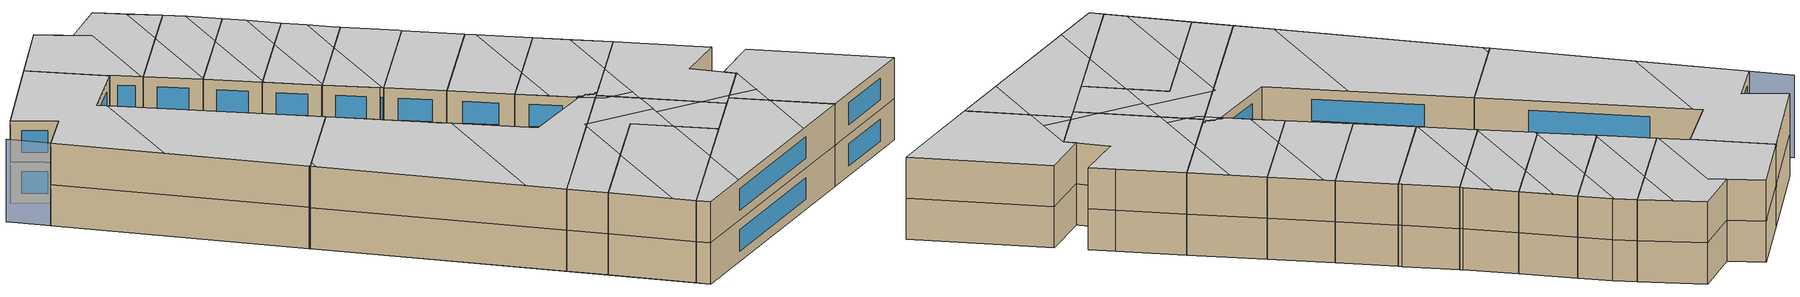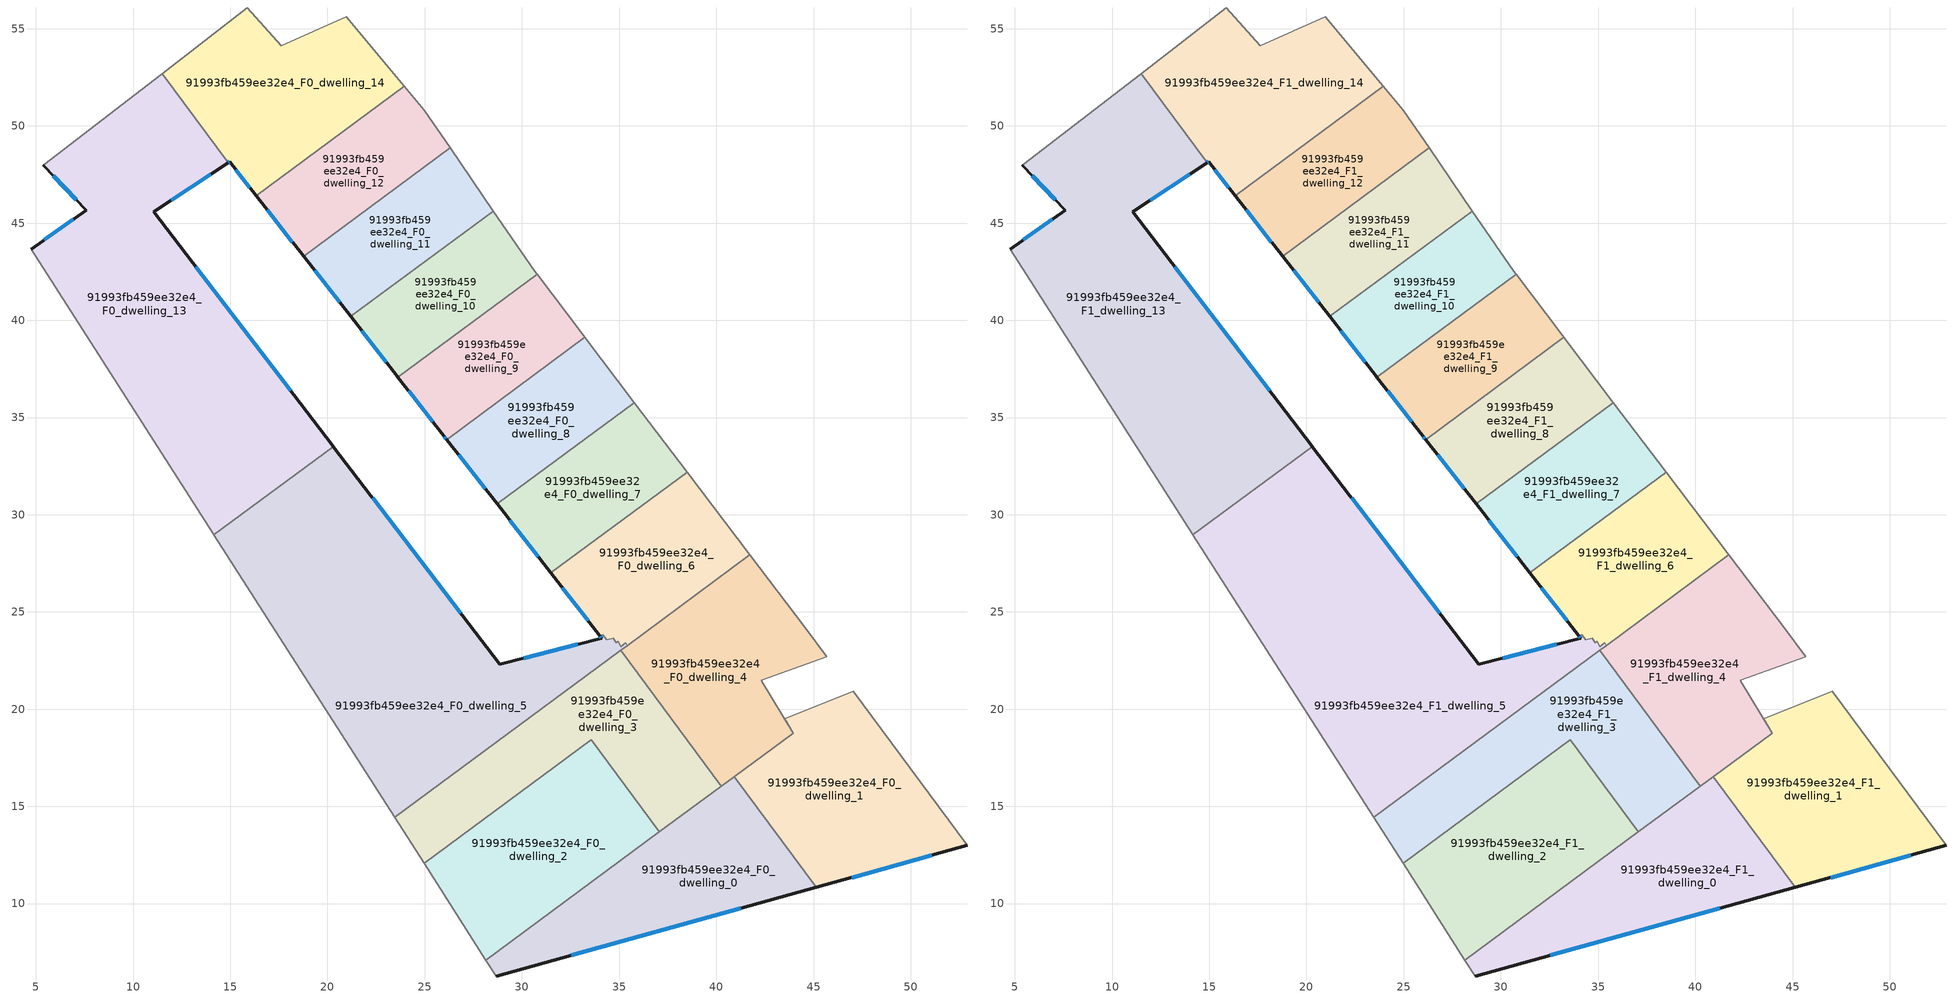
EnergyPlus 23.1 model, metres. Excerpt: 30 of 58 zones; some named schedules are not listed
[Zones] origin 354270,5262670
91993fb459ee32e4_F0_dwelling_0
 floor ground (EU_floor_Construction): 40.93,16.53 45.13,10.83 28.68,6.28 28.15,7.1 z0
 wall outside (EU_wall_Construction): 28.68,6.28 45.13,10.83 z0:3
 wall to 91993fb459ee32e4_F0_dwelling_1 (EU_wall_Construction): 45.13,10.83 40.93,16.53 z0:3
 wall adiabatic (EU_wall_Construction): 28.15,7.1 28.68,6.28 z0:3
 wall to 91993fb459ee32e4_F0_dwelling_2 (EU_wall_Construction): 37.07,13.68 28.15,7.1 z0:3
 wall to 91993fb459ee32e4_F0_dwelling_3 (EU_wall_Construction): 40.25,16.03 37.07,13.68 z0:3
 wall to 91993fb459ee32e4_F0_dwelling_4 (EU_wall_Construction): 40.93,16.53 40.25,16.03 z0:3
 window (EU_Window_Construction): 32.54,7.35 41.27,9.76 z0.7:2.3
91993fb459ee32e4_F0_dwelling_1
 floor ground (EU_floor_Construction): 47.04,20.92 52.91,12.99 45.13,10.83 40.93,16.53 43.97,18.77 43.52,19.5 z0
 wall outside (EU_wall_Construction): 45.13,10.83 52.91,12.99 z0:3
 wall adiabatic (EU_wall_Construction): 52.91,12.99 47.04,20.92 43.52,19.5 43.97,18.77 z0:3
 wall to 91993fb459ee32e4_F0_dwelling_4 (EU_wall_Construction): 43.96,18.77 40.93,16.53 z0:3
 window (EU_Window_Construction): 46.96,11.34 51.08,12.48 z0.7:2.3
91993fb459ee32e4_F0_dwelling_10
 floor ground (EU_floor_Construction): 28.54,45.62 30.67,42.52 30.76,42.4 30.79,42.36 23.63,37.08 23.6,37.12 21.19,40.2 z0
 wall outside (EU_wall_Construction): 21.19,40.2 23.6,37.12 23.63,37.08 z0:3
 wall to 91993fb459ee32e4_F0_dwelling_11 (EU_wall_Construction): 28.54,45.62 21.19,40.2 z0:3
 wall adiabatic (EU_wall_Construction): 30.79,42.36 30.76,42.4 30.67,42.52 28.54,45.62 z0:3
 wall to 91993fb459ee32e4_F0_dwelling_9 (EU_wall_Construction): 23.63,37.08 30.79,42.36 z0:3
 window (EU_Window_Construction): 21.75,39.47 23.03,37.84 z0.7:2.3
91993fb459ee32e4_F0_dwelling_11
 floor ground (EU_floor_Construction): 26.31,48.87 28.54,45.62 21.19,40.2 18.77,43.3 z0
 wall outside (EU_wall_Construction): 18.77,43.3 21.19,40.2 z0:3
 wall to 91993fb459ee32e4_F0_dwelling_12 (EU_wall_Construction): 26.31,48.87 18.77,43.3 z0:3
 wall adiabatic (EU_wall_Construction): 28.54,45.62 26.31,48.87 z0:3
 window (EU_Window_Construction): 19.34,42.57 20.62,40.93 z0.7:2.3
91993fb459ee32e4_F0_dwelling_12
 floor ground (EU_floor_Construction): 24.99,50.8 26.31,48.87 18.77,43.3 16.33,46.42 23.95,52.04 z0
 wall outside (EU_wall_Construction): 16.33,46.42 18.77,43.3 z0:3
 wall to 91993fb459ee32e4_F0_dwelling_14 (EU_wall_Construction): 23.95,52.04 16.33,46.42 z0:3
 wall adiabatic (EU_wall_Construction): 26.31,48.87 24.99,50.8 23.95,52.04 z0:3
 window (EU_Window_Construction): 16.9,45.68 18.2,44.03 z0.7:2.3
91993fb459ee32e4_F0_dwelling_13
 floor ground (EU_floor_Construction): 14.89,48.11 11.06,45.59 20.28,33.54 20.3,33.5 14.16,28.97 14.14,29.01 4.77,43.67 7.6,45.67 5.37,47.98 11.5,52.7 z0
 wall outside (EU_wall_Construction): 5.37,47.98 7.6,45.67 4.77,43.67 / 20.3,33.5 20.28,33.54 11.06,45.59 14.89,48.11 z0:3
 wall adiabatic (EU_wall_Construction): 11.5,52.7 5.37,47.98 / 4.77,43.67 14.14,29.01 14.16,28.97 z0:3
 wall to 91993fb459ee32e4_F0_dwelling_14 (EU_wall_Construction): 14.89,48.11 11.5,52.7 z0:3
 wall to 91993fb459ee32e4_F0_dwelling_5 (EU_wall_Construction): 14.16,28.97 20.3,33.5 z0:3
 window (EU_Window_Construction): 6.93,45.2 5.43,44.14 / 5.89,47.44 7.07,46.22 / 11.96,46.18 13.99,47.52 / 18.11,36.37 13.22,42.76 z0.7:2.3
91993fb459ee32e4_F0_dwelling_14
 floor ground (EU_floor_Construction): 20.96,55.63 23.95,52.04 16.33,46.42 14.97,48.16 14.89,48.11 11.5,52.7 15.88,56.07 17.62,54.12 z0
 wall outside (EU_wall_Construction): 14.89,48.11 14.97,48.16 16.33,46.42 z0:3
 wall adiabatic (EU_wall_Construction): 23.95,52.04 20.96,55.63 17.62,54.12 15.88,56.07 11.5,52.7 z0:3
 window (EU_Window_Construction): 15.29,47.75 16.01,46.83 / 14.91,48.12 14.95,48.15 z0.7:2.3
91993fb459ee32e4_F0_dwelling_2
 floor ground (EU_floor_Construction): 33.58,18.42 37.07,13.68 28.15,7.1 24.97,12.07 z0
 wall to 91993fb459ee32e4_F0_dwelling_3 (EU_wall_Construction): 37.07,13.68 33.58,18.42 24.97,12.07 z0:3
 wall adiabatic (EU_wall_Construction): 24.97,12.07 28.15,7.1 z0:3
91993fb459ee32e4_F0_dwelling_3
 floor ground (EU_floor_Construction): 35.09,23.03 40.25,16.03 37.07,13.68 33.58,18.42 24.97,12.07 23.46,14.44 z0
 wall adiabatic (EU_wall_Construction): 23.46,14.44 24.97,12.07 z0:3
 wall to 91993fb459ee32e4_F0_dwelling_4 (EU_wall_Construction): 40.25,16.03 35.09,23.03 z0:3
 wall to 91993fb459ee32e4_F0_dwelling_5 (EU_wall_Construction): 35.09,23.03 23.46,14.44 z0:3
91993fb459ee32e4_F0_dwelling_4
 floor ground (EU_floor_Construction): 44.58,24.18 45.68,22.71 42.31,21.49 42.34,21.44 43.97,18.77 40.25,16.03 35.09,23.03 41.73,27.93 z0
 wall adiabatic (EU_wall_Construction): 43.97,18.77 42.34,21.44 42.31,21.49 45.68,22.71 44.58,24.18 41.73,27.93 z0:3
 wall to 91993fb459ee32e4_F0_dwelling_6 (EU_wall_Construction): 41.73,27.93 35.41,23.27 z0:3
 wall to 91993fb459ee32e4_F0_dwelling_5 (EU_wall_Construction): 35.41,23.27 35.08,23.03 z0:3
91993fb459ee32e4_F0_dwelling_5
 floor ground (EU_floor_Construction): 34.17,23.82 34.37,23.56 34.69,23.65 34.86,23.42 34.96,23.5 35.1,23.22 35.34,23.4 35.41,23.27 23.46,14.44 14.16,28.97 20.3,33.5 28.87,22.3 34.11,23.65 34.01,23.78 z0
 wall outside (EU_wall_Construction): 34.01,23.78 34.11,23.65 28.87,22.3 20.3,33.5 z0:3
 wall to 91993fb459ee32e4_F0_dwelling_6 (EU_wall_Construction): 35.41,23.27 35.34,23.4 35.1,23.22 34.96,23.5 34.86,23.42 34.69,23.65 34.37,23.56 34.17,23.82 34.01,23.78 z0:3
 wall adiabatic (EU_wall_Construction): 14.16,28.97 23.46,14.44 z0:3
 window (EU_Window_Construction): 32.88,23.34 30.1,22.62 / 34.04,23.75 34.09,23.68 / 26.86,24.93 22.32,30.87 z0.7:2.3
91993fb459ee32e4_F0_dwelling_6
 floor ground (EU_floor_Construction): 38.5,32.19 41.73,27.93 35.41,23.27 35.34,23.4 35.1,23.22 34.96,23.5 34.86,23.42 34.69,23.65 34.37,23.56 34.17,23.82 34.01,23.78 31.49,27.01 z0
 wall outside (EU_wall_Construction): 31.49,27.01 34.01,23.78 z0:3
 wall to 91993fb459ee32e4_F0_dwelling_7 (EU_wall_Construction): 38.5,32.19 31.49,27.01 z0:3
 wall adiabatic (EU_wall_Construction): 41.73,27.93 38.5,32.19 z0:3
 window (EU_Window_Construction): 32.08,26.25 33.42,24.54 z0.7:2.3
91993fb459ee32e4_F0_dwelling_7
 floor ground (EU_floor_Construction): 35.79,35.77 38.5,32.19 31.49,27.01 28.72,30.55 z0
 wall outside (EU_wall_Construction): 28.72,30.55 31.49,27.01 z0:3
 wall to 91993fb459ee32e4_F0_dwelling_8 (EU_wall_Construction): 35.79,35.77 28.72,30.55 z0:3
 wall adiabatic (EU_wall_Construction): 38.5,32.19 35.79,35.77 z0:3
 window (EU_Window_Construction): 29.37,29.72 30.84,27.84 z0.7:2.3
91993fb459ee32e4_F0_dwelling_8
 floor ground (EU_floor_Construction): 33.24,39.12 35.79,35.77 28.72,30.55 26.13,33.87 z0
 wall outside (EU_wall_Construction): 26.13,33.87 28.72,30.55 z0:3
 wall to 91993fb459ee32e4_F0_dwelling_9 (EU_wall_Construction): 33.24,39.12 26.13,33.87 z0:3
 wall adiabatic (EU_wall_Construction): 35.79,35.77 33.24,39.12 z0:3
 window (EU_Window_Construction): 26.74,33.09 28.11,31.33 z0.7:2.3
91993fb459ee32e4_F0_dwelling_9
 floor ground (EU_floor_Construction): 30.79,42.36 33.09,39.32 33.24,39.12 26.13,33.87 25.98,34.07 23.63,37.08 z0
 wall outside (EU_wall_Construction): 23.63,37.08 25.98,34.07 26.13,33.87 z0:3
 wall adiabatic (EU_wall_Construction): 33.24,39.12 33.09,39.32 30.79,42.36 z0:3
 window (EU_Window_Construction): 26.01,34.02 26.1,33.92 / 24.18,36.37 25.43,34.77 z0.7:2.3
91993fb459ee32e4_F1_dwelling_0
 floor to 91993fb459ee32e4_F0_dwelling_0 (EU_floor_Construction): 40.93,16.53 45.13,10.83 28.68,6.28 28.15,7.1 z3
 wall outside (EU_wall_Construction): 28.68,6.28 45.13,10.83 z3:6
 wall to 91993fb459ee32e4_F1_dwelling_1 (EU_wall_Construction): 45.13,10.83 40.93,16.53 z3:6
 wall adiabatic (EU_wall_Construction): 28.15,7.1 28.68,6.28 z3:6
 wall to 91993fb459ee32e4_F1_dwelling_2 (EU_wall_Construction): 37.07,13.68 28.15,7.1 z3:6
 wall to 91993fb459ee32e4_F1_dwelling_3 (EU_wall_Construction): 40.25,16.03 37.07,13.68 z3:6
 wall to 91993fb459ee32e4_F1_dwelling_4 (EU_wall_Construction): 40.93,16.53 40.25,16.03 z3:6
 window (EU_Window_Construction): 32.54,7.35 41.27,9.76 z3.7:5.3
 ceiling to 91993fb459ee32e4_F2_dwelling_1 (EU_floor_Construction): 41,9.69 42.54,14.34 40.93,16.53 33.66,11.16 32.38,7.3 z6
 ceiling to 91993fb459ee32e4_F2_dwelling_3 (EU_floor_Construction): 32.38,7.3 33.66,11.16 28.15,7.1 28.68,6.28 z6
 ceiling to 91993fb459ee32e4_F2_dwelling_0 (EU_floor_Construction): 45.13,10.83 42.54,14.34 41,9.69 z6
91993fb459ee32e4_F1_dwelling_1
 floor to 91993fb459ee32e4_F0_dwelling_1 (EU_floor_Construction): 47.04,20.92 52.91,12.99 45.13,10.83 40.93,16.53 43.97,18.77 43.52,19.5 z3
 wall outside (EU_wall_Construction): 45.13,10.83 52.91,12.99 z3:6
 wall adiabatic (EU_wall_Construction): 52.91,12.99 47.04,20.92 43.52,19.5 43.97,18.77 z3:6
 wall to 91993fb459ee32e4_F1_dwelling_4 (EU_wall_Construction): 43.96,18.77 40.93,16.53 z3:6
 window (EU_Window_Construction): 46.96,11.34 51.08,12.48 z3.7:5.3
 ceiling to 91993fb459ee32e4_F2_dwelling_0 (EU_floor_Construction): 52.91,12.99 47.04,20.92 43.52,19.5 44,18.72 42.54,14.34 45.13,10.83 z6
 ceiling to 91993fb459ee32e4_F2_dwelling_2 (EU_floor_Construction): 43.13,16.11 44,18.72 43.96,18.77 41.22,16.74 z6
 ceiling to 91993fb459ee32e4_F2_dwelling_1 (EU_floor_Construction): 42.54,14.34 43.13,16.11 41.22,16.74 40.93,16.53 z6
91993fb459ee32e4_F1_dwelling_10
 floor to 91993fb459ee32e4_F0_dwelling_10 (EU_floor_Construction): 28.54,45.62 30.67,42.52 30.76,42.4 30.79,42.36 23.63,37.08 23.6,37.12 21.19,40.2 z3
 wall outside (EU_wall_Construction): 21.19,40.2 23.6,37.12 23.63,37.08 z3:6
 wall to 91993fb459ee32e4_F1_dwelling_11 (EU_wall_Construction): 28.54,45.62 21.19,40.2 z3:6
 wall adiabatic (EU_wall_Construction): 30.79,42.36 30.76,42.4 30.67,42.52 28.54,45.62 z3:6
 wall to 91993fb459ee32e4_F1_dwelling_9 (EU_wall_Construction): 23.63,37.08 30.79,42.36 z3:6
 window (EU_Window_Construction): 21.75,39.47 23.03,37.84 z3.7:5.3
 ceiling to 91993fb459ee32e4_F2_dwelling_8 (EU_floor_Construction): 28.27,40.5 29.5,44.22 28.54,45.62 25.93,43.7 23.77,37.18 z6
 ceiling to 91993fb459ee32e4_F2_dwelling_9 (EU_floor_Construction): 23.77,37.18 25.93,43.7 21.4,40.35 21.3,40.06 23.63,37.08 z6
 ceiling to 91993fb459ee32e4_F2_dwelling_7 (EU_floor_Construction): 30.79,42.36 30.76,42.4 30.67,42.52 29.5,44.22 28.27,40.5 z6
 ceiling to 91993fb459ee32e4_F2_dwelling_10 (EU_floor_Construction): 21.3,40.06 21.4,40.35 21.19,40.2 z6
91993fb459ee32e4_F1_dwelling_11
 floor to 91993fb459ee32e4_F0_dwelling_11 (EU_floor_Construction): 26.31,48.87 28.54,45.62 21.19,40.2 18.77,43.3 z3
 wall outside (EU_wall_Construction): 18.77,43.3 21.19,40.2 z3:6
 wall to 91993fb459ee32e4_F1_dwelling_12 (EU_wall_Construction): 26.31,48.87 18.77,43.3 z3:6
 wall adiabatic (EU_wall_Construction): 28.54,45.62 26.31,48.87 z3:6
 window (EU_Window_Construction): 19.34,42.57 20.62,40.93 z3.7:5.3
 ceiling to 91993fb459ee32e4_F2_dwelling_9 (EU_floor_Construction): 25.93,43.7 27.21,47.56 26.31,48.87 23.54,46.82 21.4,40.35 z6
 ceiling to 91993fb459ee32e4_F2_dwelling_10 (EU_floor_Construction): 21.4,40.35 23.54,46.82 18.94,43.42 18.86,43.18 21.19,40.2 z6
 ceiling to 91993fb459ee32e4_F2_dwelling_8 (EU_floor_Construction): 28.54,45.62 27.21,47.56 25.93,43.7 z6
 ceiling to 91993fb459ee32e4_F2_dwelling_11 (EU_floor_Construction): 18.86,43.18 18.94,43.42 18.77,43.3 z6
91993fb459ee32e4_F1_dwelling_12
 floor to 91993fb459ee32e4_F0_dwelling_12 (EU_floor_Construction): 24.99,50.8 26.31,48.87 18.77,43.3 16.33,46.42 23.95,52.04 z3
 wall outside (EU_wall_Construction): 16.33,46.42 18.77,43.3 z3:6
 wall to 91993fb459ee32e4_F1_dwelling_14 (EU_wall_Construction): 23.95,52.04 16.33,46.42 z3:6
 wall adiabatic (EU_wall_Construction): 26.31,48.87 24.99,50.8 23.95,52.04 z3:6
 window (EU_Window_Construction): 16.9,45.68 18.2,44.03 z3.7:5.3
 ceiling to 91993fb459ee32e4_F2_dwelling_10 (EU_floor_Construction): 23.54,46.82 24.9,50.91 23.95,52.04 21.1,49.94 18.94,43.42 z6
 ceiling to 91993fb459ee32e4_F2_dwelling_9 (EU_floor_Construction): 26.31,48.87 24.99,50.8 24.9,50.91 23.54,46.82 z6
 ceiling to 91993fb459ee32e4_F2_dwelling_11 (EU_floor_Construction): 18.94,43.42 21.1,49.94 16.33,46.42 18.77,43.3 z6
91993fb459ee32e4_F1_dwelling_13
 floor to 91993fb459ee32e4_F0_dwelling_13 (EU_floor_Construction): 14.89,48.11 11.06,45.59 20.28,33.54 20.3,33.5 14.16,28.97 14.14,29.01 4.77,43.67 7.6,45.67 5.37,47.98 11.5,52.7 z3
 wall outside (EU_wall_Construction): 5.37,47.98 7.6,45.67 4.77,43.67 / 20.3,33.5 20.28,33.54 11.06,45.59 14.89,48.11 z3:6
 wall adiabatic (EU_wall_Construction): 11.5,52.7 5.37,47.98 / 4.77,43.67 14.14,29.01 14.16,28.97 z3:6
 wall to 91993fb459ee32e4_F1_dwelling_14 (EU_wall_Construction): 14.89,48.11 11.5,52.7 z3:6
 wall to 91993fb459ee32e4_F1_dwelling_5 (EU_wall_Construction): 14.16,28.97 20.3,33.5 z3:6
 window (EU_Window_Construction): 6.93,45.2 5.43,44.14 / 5.89,47.44 7.07,46.22 / 11.96,46.18 13.99,47.52 / 18.11,36.37 13.22,42.76 z3.7:5.3
 ceiling to 91993fb459ee32e4_F2_dwelling_13 (EU_floor_Construction): 8.87,37.24 11.47,45.06 11.06,45.59 14.89,48.11 11.5,52.69 5.37,47.98 7.6,45.67 4.77,43.67 z6
 ceiling adiabatic (EU_roof_Construction): 20.3,33.5 20.28,33.54 11.47,45.06 8.87,37.24 14.14,29.01 14.16,28.97 z6
91993fb459ee32e4_F1_dwelling_14
 floor to 91993fb459ee32e4_F0_dwelling_14 (EU_floor_Construction): 20.96,55.63 23.95,52.04 16.33,46.42 14.97,48.16 14.89,48.11 11.5,52.7 15.88,56.07 17.62,54.12 z3
 wall outside (EU_wall_Construction): 14.89,48.11 14.97,48.16 16.33,46.42 z3:6
 wall adiabatic (EU_wall_Construction): 23.95,52.04 20.96,55.63 17.62,54.12 15.88,56.07 11.5,52.7 z3:6
 window (EU_Window_Construction): 15.29,47.75 16.01,46.83 / 14.91,48.12 14.95,48.15 z3.7:5.3
 ceiling to 91993fb459ee32e4_F2_dwelling_11 (EU_floor_Construction): 21.1,49.94 22.41,53.89 20.96,55.63 17.62,54.12 15.88,56.07 18.48,53.15 16.27,46.49 16.33,46.42 z6
 ceiling to 91993fb459ee32e4_F2_dwelling_13 (EU_floor_Construction): 16.27,46.49 18.48,53.15 15.88,56.06 11.5,52.69 14.89,48.11 14.97,48.16 z6
 ceiling to 91993fb459ee32e4_F2_dwelling_10 (EU_floor_Construction): 23.95,52.04 22.41,53.89 21.1,49.94 z6
91993fb459ee32e4_F1_dwelling_2
 floor to 91993fb459ee32e4_F0_dwelling_2 (EU_floor_Construction): 33.58,18.42 37.07,13.68 28.15,7.1 24.97,12.07 z3
 wall to 91993fb459ee32e4_F1_dwelling_3 (EU_wall_Construction): 37.07,13.68 33.58,18.42 24.97,12.07 z3:6
 wall adiabatic (EU_wall_Construction): 24.97,12.07 28.15,7.1 z3:6
 ceiling to 91993fb459ee32e4_F2_dwelling_3 (EU_floor_Construction): 33.66,11.17 35.3,16.09 33.58,18.42 29.71,15.57 27.33,8.39 28.15,7.1 z6
 ceiling to 91993fb459ee32e4_F2_dwelling_4 (EU_floor_Construction): 27.33,8.39 29.71,15.57 24.97,12.07 z6
 ceiling to 91993fb459ee32e4_F2_dwelling_1 (EU_floor_Construction): 37.07,13.68 35.3,16.09 33.66,11.16 z6
91993fb459ee32e4_F1_dwelling_3
 floor to 91993fb459ee32e4_F0_dwelling_3 (EU_floor_Construction): 35.09,23.03 40.25,16.03 37.07,13.68 33.58,18.42 24.97,12.07 23.46,14.44 z3
 wall adiabatic (EU_wall_Construction): 23.46,14.44 24.97,12.07 z3:6
 wall to 91993fb459ee32e4_F1_dwelling_4 (EU_wall_Construction): 40.25,16.03 35.09,23.03 z3:6
 wall to 91993fb459ee32e4_F1_dwelling_5 (EU_wall_Construction): 35.09,23.03 23.46,14.44 z3:6
 ceiling to 91993fb459ee32e4_F2_dwelling_4 (EU_floor_Construction): 36.22,18.88 36.82,20.68 35.74,22.14 35.14,22.34 34.78,22.8 31.56,20.43 z6; 29.71,15.57 31.25,20.19 23.46,14.44 24.97,12.07 z6
 ceiling to 91993fb459ee32e4_F2_dwelling_1 (EU_floor_Construction): 40.25,16.03 39.24,17.4 36.08,18.45 35.3,16.09 37.07,13.68 z6
 ceiling to 91993fb459ee32e4_F2_dwelling_2 (EU_floor_Construction): 39.24,17.4 36.82,20.68 36.08,18.45 z6
 ceiling to 91993fb459ee32e4_F2_dwelling_5 (EU_floor_Construction): 35.74,22.14 35.09,23.03 34.78,22.8 35.15,22.34 z6
 ceiling to 91993fb459ee32e4_F2_dwelling_3 (EU_floor_Construction): 35.3,16.09 36.22,18.88 31.56,20.43 31.25,20.19 29.71,15.57 33.58,18.42 z6
91993fb459ee32e4_F1_dwelling_4
 floor to 91993fb459ee32e4_F0_dwelling_4 (EU_floor_Construction): 44.58,24.18 45.68,22.71 42.31,21.49 42.34,21.44 43.97,18.77 40.25,16.03 35.09,23.03 41.73,27.93 z3
 wall adiabatic (EU_wall_Construction): 43.97,18.77 42.34,21.44 42.31,21.49 45.68,22.71 44.58,24.18 41.73,27.93 z3:6
 wall to 91993fb459ee32e4_F1_dwelling_6 (EU_wall_Construction): 41.73,27.93 35.41,23.27 z3:6
 wall to 91993fb459ee32e4_F1_dwelling_5 (EU_wall_Construction): 35.41,23.27 35.08,23.03 z3:6
 ceiling to 91993fb459ee32e4_F2_dwelling_2 (EU_floor_Construction): 43.96,18.77 42.34,21.44 42.31,21.49 45.68,22.71 44.58,24.18 41.73,27.93 38.42,25.49 36.82,20.68 39.24,17.4 41.22,16.74 z6
 ceiling to 91993fb459ee32e4_F2_dwelling_5 (EU_floor_Construction): 37.15,21.67 38.42,25.49 35.09,23.03 35.74,22.14 z6
 ceiling to 91993fb459ee32e4_F2_dwelling_4 (EU_floor_Construction): 36.82,20.68 37.15,21.67 35.74,22.14 z6
 ceiling to 91993fb459ee32e4_F2_dwelling_1 (EU_floor_Construction): 41.22,16.74 39.24,17.4 40.25,16.03 z6
91993fb459ee32e4_F1_dwelling_5
 floor to 91993fb459ee32e4_F0_dwelling_5 (EU_floor_Construction): 34.17,23.82 34.37,23.56 34.69,23.65 34.86,23.42 34.96,23.5 35.1,23.22 35.34,23.4 35.41,23.27 23.46,14.44 14.16,28.97 20.3,33.5 28.87,22.3 34.11,23.65 34.01,23.78 z3
 wall outside (EU_wall_Construction): 34.01,23.78 34.11,23.65 28.87,22.3 20.3,33.5 z3:6
 wall to 91993fb459ee32e4_F1_dwelling_6 (EU_wall_Construction): 35.41,23.27 35.34,23.4 35.1,23.22 34.96,23.5 34.86,23.42 34.69,23.65 34.37,23.56 34.17,23.82 34.01,23.78 z3:6
 wall adiabatic (EU_wall_Construction): 14.16,28.97 23.46,14.44 z3:6
 window (EU_Window_Construction): 32.88,23.34 30.1,22.62 / 34.04,23.75 34.09,23.68 / 26.86,24.93 22.32,30.87 z3.7:5.3
 ceiling to 91993fb459ee32e4_F2_dwelling_6 (EU_floor_Construction): 21.98,16.75 25.35,26.91 24.75,27.7 24.73,27.72 24.11,28.54 24.07,28.59 20.3,33.5 14.7,29.36 14.43,28.56 z6
 ceiling to 91993fb459ee32e4_F2_dwelling_12 (EU_floor_Construction): 14.43,28.56 14.7,29.36 14.16,28.97 z6
 ceiling to 91993fb459ee32e4_F2_dwelling_4 (EU_floor_Construction): 31.25,20.19 31.35,20.5 31.56,20.43 34.78,22.8 34.11,23.65 28.87,22.3 25.42,26.82 25.35,26.91 21.98,16.75 23.46,14.44 z6
 ceiling to 91993fb459ee32e4_F2_dwelling_5 (EU_floor_Construction): 35.41,23.27 35.34,23.4 35.1,23.22 34.96,23.5 34.86,23.42 34.69,23.65 34.37,23.56 34.17,23.82 34.02,23.78 34.78,22.8 z6
 ceiling to 91993fb459ee32e4_F2_dwelling_3 (EU_floor_Construction): 31.56,20.43 31.35,20.5 31.25,20.19 z6
91993fb459ee32e4_F1_dwelling_6
 floor to 91993fb459ee32e4_F0_dwelling_6 (EU_floor_Construction): 38.5,32.19 41.73,27.93 35.41,23.27 35.34,23.4 35.1,23.22 34.96,23.5 34.86,23.42 34.69,23.65 34.37,23.56 34.17,23.82 34.01,23.78 31.49,27.01 z3
 wall outside (EU_wall_Construction): 31.49,27.01 34.01,23.78 z3:6
 wall to 91993fb459ee32e4_F1_dwelling_7 (EU_wall_Construction): 38.5,32.19 31.49,27.01 z3:6
 wall adiabatic (EU_wall_Construction): 41.73,27.93 38.5,32.19 z3:6
 window (EU_Window_Construction): 32.08,26.25 33.42,24.54 z3.7:5.3
 ceiling to 91993fb459ee32e4_F2_dwelling_5 (EU_floor_Construction): 38.42,25.49 39.99,30.23 38.5,32.19 34.16,28.98 32.91,25.2 34.02,23.78 34.17,23.82 34.37,23.56 34.69,23.65 34.86,23.42 34.96,23.5 35.1,23.22 35.34,23.4 35.41,23.27 z6
 ceiling to 91993fb459ee32e4_F2_dwelling_2 (EU_floor_Construction): 41.73,27.93 39.99,30.23 38.42,25.49 z6
 ceiling to 91993fb459ee32e4_F2_dwelling_7 (EU_floor_Construction): 32.91,25.2 34.16,28.98 31.49,27.01 z6
91993fb459ee32e4_F1_dwelling_7
 floor to 91993fb459ee32e4_F0_dwelling_7 (EU_floor_Construction): 35.79,35.77 38.5,32.19 31.49,27.01 28.72,30.55 z3
 wall outside (EU_wall_Construction): 28.72,30.55 31.49,27.01 z3:6
 wall to 91993fb459ee32e4_F1_dwelling_8 (EU_wall_Construction): 35.79,35.77 28.72,30.55 z3:6
 wall adiabatic (EU_wall_Construction): 38.5,32.19 35.79,35.77 z3:6
 window (EU_Window_Construction): 29.37,29.72 30.84,27.84 z3.7:5.3
 ceiling to 91993fb459ee32e4_F2_dwelling_7 (EU_floor_Construction): 34.16,28.98 36.22,35.19 35.79,35.77 28.72,30.56 31.49,27.01 z6
 ceiling to 91993fb459ee32e4_F2_dwelling_5 (EU_floor_Construction): 38.5,32.19 36.22,35.19 34.16,28.98 z6
91993fb459ee32e4_F1_dwelling_8
 floor to 91993fb459ee32e4_F0_dwelling_8 (EU_floor_Construction): 33.24,39.12 35.79,35.77 28.72,30.55 26.13,33.87 z3
 wall outside (EU_wall_Construction): 26.13,33.87 28.72,30.55 z3:6
 wall to 91993fb459ee32e4_F1_dwelling_9 (EU_wall_Construction): 33.24,39.12 26.13,33.87 z3:6
 wall adiabatic (EU_wall_Construction): 35.79,35.77 33.24,39.12 z3:6
 window (EU_Window_Construction): 26.74,33.09 28.11,31.33 z3.7:5.3
 ceiling to 91993fb459ee32e4_F2_dwelling_7 (EU_floor_Construction): 35.79,35.77 33.24,39.12 26.13,33.87 28.72,30.56 z6
91993fb459ee32e4_F1_dwelling_9
 floor to 91993fb459ee32e4_F0_dwelling_9 (EU_floor_Construction): 30.79,42.36 33.09,39.32 33.24,39.12 26.13,33.87 25.98,34.07 23.63,37.08 z3
 wall outside (EU_wall_Construction): 23.63,37.08 25.98,34.07 26.13,33.87 z3:6
 wall adiabatic (EU_wall_Construction): 33.24,39.12 33.09,39.32 30.79,42.36 z3:6
 window (EU_Window_Construction): 26.01,34.02 26.1,33.92 / 24.18,36.37 25.43,34.77 z3.7:5.3
 ceiling to 91993fb459ee32e4_F2_dwelling_8 (EU_floor_Construction): 26.09,33.93 28.27,40.5 23.77,37.18 23.7,36.98 z6
 ceiling to 91993fb459ee32e4_F2_dwelling_9 (EU_floor_Construction): 23.7,36.98 23.77,37.18 23.63,37.08 z6
 ceiling to 91993fb459ee32e4_F2_dwelling_7 (EU_floor_Construction): 33.24,39.12 33.13,39.28 30.79,42.36 28.27,40.5 26.09,33.93 26.13,33.87 z6
shading: 3.14,46.21 28.68,6.27 z0:6
[Building]
EU S2 Campaign: North Axis=0; Terrain=City; Solar Distribution=FullExterior
[Site:Location]
Budapest.Ferenc.Liszt.Intl.AP: Latitude=47.437; Longitude=19.256; Time Zone=1; Elevation=185
[SizingPeriod:WeatherFileDays]
AnnualSizingPeriod: Begin Month=1; Begin Day of Month=1; End Month=12; End Day of Month=31; Day of Week for Start Day=Monday; Use Weather File Daylight Saving Period=No; Use Weather File Rain and Snow Indicators=No
[MATERIAL]
EU_InternalMass_Material: Roughness=MediumRough; Thickness=0.1; Conductivity=1; Density=1800; Specific Heat=900; Thermal Absorptance=0.9; Solar Absorptance=0.7; Visible Absorptance=0.7
[MATERIAL:NOMASS] Roughness=MediumRough; Thermal Absorptance=0.9; Solar Absorptance=0.7; Visible Absorptance=0.7
Name | Thermal Resistance
EU_wall_NoMass | 0.832559
EU_roof_NoMass | 1.39638
EU_floor_NoMass | 0.872794
[WINDOWMATERIAL:SIMPLEGLAZINGSYSTEM]
EU_Window_SimpleGlazing: UFactor=2.79869; Solar Heat Gain Coefficient=0.75; Visible Transmittance=0.75
[CONSTRUCTION]
EU_wall_Construction: EU_wall_NoMass
EU_roof_Construction: EU_roof_NoMass
EU_floor_Construction: EU_floor_NoMass
EU_Window_Construction: EU_Window_SimpleGlazing
EU_InternalMass_Construction: EU_InternalMass_Material
[ZONE] Type=1; Multiplier=1; Ceiling Height=autocalculate; Floor Area=autocalculate; Part of Total Floor Area=Yes
Name | Volume
91993fb459ee32e4_F0_dwelling_0; 91993fb459ee32e4_F1_dwelling_0 | 192.434
91993fb459ee32e4_F0_dwelling_1; 91993fb459ee32e4_F1_dwelling_1 | 196.74
91993fb459ee32e4_F0_dwelling_10; 91993fb459ee32e4_F1_dwelling_10 | 107.088
91993fb459ee32e4_F0_dwelling_11; 91993fb459ee32e4_F1_dwelling_11 | 109.147
91993fb459ee32e4_F0_dwelling_12; 91993fb459ee32e4_F1_dwelling_12 | 112.531
91993fb459ee32e4_F0_dwelling_13; 91993fb459ee32e4_F1_dwelling_13 | 463.96
91993fb459ee32e4_F0_dwelling_14; 91993fb459ee32e4_F1_dwelling_14 | 192.446
91993fb459ee32e4_F0_dwelling_2; 91993fb459ee32e4_F1_dwelling_2 | 192.411
91993fb459ee32e4_F0_dwelling_3; 91993fb459ee32e4_F1_dwelling_3 | 192.458
91993fb459ee32e4_F0_dwelling_4; 91993fb459ee32e4_F1_dwelling_4 | 188.132
91993fb459ee32e4_F0_dwelling_5; 91993fb459ee32e4_F1_dwelling_5 | 464.277
91993fb459ee32e4_F0_dwelling_6; 91993fb459ee32e4_F1_dwelling_6 | 137.505
91993fb459ee32e4_F0_dwelling_7; 91993fb459ee32e4_F1_dwelling_7 | 118.014
91993fb459ee32e4_F0_dwelling_8; 91993fb459ee32e4_F1_dwelling_8 | 111.141
91993fb459ee32e4_F0_dwelling_9; 91993fb459ee32e4_F1_dwelling_9 | 108.228
[INTERNALMASS] Construction=EU_InternalMass_Construction
Name | Zone or ZoneList | Surface Area
91993fb459ee32e4_F0_dwelling_0_EU_InternalMass | 91993fb459ee32e4_F0_dwelling_0 | 64.1453
91993fb459ee32e4_F0_dwelling_1_EU_InternalMass | 91993fb459ee32e4_F0_dwelling_1 | 65.5791
91993fb459ee32e4_F0_dwelling_2_EU_InternalMass | 91993fb459ee32e4_F0_dwelling_2 | 64.1377
91993fb459ee32e4_F0_dwelling_3_EU_InternalMass | 91993fb459ee32e4_F0_dwelling_3 | 64.1526
91993fb459ee32e4_F0_dwelling_4_EU_InternalMass | 91993fb459ee32e4_F0_dwelling_4 | 62.7114
91993fb459ee32e4_F0_dwelling_5_EU_InternalMass | 91993fb459ee32e4_F0_dwelling_5 | 154.751
91993fb459ee32e4_F0_dwelling_6_EU_InternalMass | 91993fb459ee32e4_F0_dwelling_6 | 45.8386
91993fb459ee32e4_F0_dwelling_7_EU_InternalMass | 91993fb459ee32e4_F0_dwelling_7 | 39.3359
91993fb459ee32e4_F0_dwelling_8_EU_InternalMass | 91993fb459ee32e4_F0_dwelling_8 | 37.0533
91993fb459ee32e4_F0_dwelling_9_EU_InternalMass | 91993fb459ee32e4_F0_dwelling_9 | 36.0687
91993fb459ee32e4_F0_dwelling_10_EU_InternalMass | 91993fb459ee32e4_F0_dwelling_10 | 35.696
91993fb459ee32e4_F0_dwelling_11_EU_InternalMass | 91993fb459ee32e4_F0_dwelling_11 | 36.3826
91993fb459ee32e4_F0_dwelling_12_EU_InternalMass | 91993fb459ee32e4_F0_dwelling_12 | 37.5104
91993fb459ee32e4_F0_dwelling_13_EU_InternalMass | 91993fb459ee32e4_F0_dwelling_13 | 154.643
91993fb459ee32e4_F0_dwelling_14_EU_InternalMass | 91993fb459ee32e4_F0_dwelling_14 | 64.1484
91993fb459ee32e4_F1_dwelling_0_EU_InternalMass | 91993fb459ee32e4_F1_dwelling_0 | 64.1453
91993fb459ee32e4_F1_dwelling_1_EU_InternalMass | 91993fb459ee32e4_F1_dwelling_1 | 65.5791
91993fb459ee32e4_F1_dwelling_2_EU_InternalMass | 91993fb459ee32e4_F1_dwelling_2 | 64.1377
91993fb459ee32e4_F1_dwelling_3_EU_InternalMass | 91993fb459ee32e4_F1_dwelling_3 | 64.1526
91993fb459ee32e4_F1_dwelling_4_EU_InternalMass | 91993fb459ee32e4_F1_dwelling_4 | 62.7114
91993fb459ee32e4_F1_dwelling_5_EU_InternalMass | 91993fb459ee32e4_F1_dwelling_5 | 154.751
91993fb459ee32e4_F1_dwelling_6_EU_InternalMass | 91993fb459ee32e4_F1_dwelling_6 | 45.8386
91993fb459ee32e4_F1_dwelling_7_EU_InternalMass | 91993fb459ee32e4_F1_dwelling_7 | 39.3359
91993fb459ee32e4_F1_dwelling_8_EU_InternalMass | 91993fb459ee32e4_F1_dwelling_8 | 37.0533
91993fb459ee32e4_F1_dwelling_9_EU_InternalMass | 91993fb459ee32e4_F1_dwelling_9 | 36.0687
91993fb459ee32e4_F1_dwelling_10_EU_InternalMass | 91993fb459ee32e4_F1_dwelling_10 | 35.696
91993fb459ee32e4_F1_dwelling_11_EU_InternalMass | 91993fb459ee32e4_F1_dwelling_11 | 36.3826
91993fb459ee32e4_F1_dwelling_12_EU_InternalMass | 91993fb459ee32e4_F1_dwelling_12 | 37.5104
91993fb459ee32e4_F1_dwelling_13_EU_InternalMass | 91993fb459ee32e4_F1_dwelling_13 | 154.643
91993fb459ee32e4_F1_dwelling_14_EU_InternalMass | 91993fb459ee32e4_F1_dwelling_14 | 64.1484
[OTHEREQUIPMENT] Fuel Type=Electricity; Design Level Calculation Method=Watts/Area; Power per Zone Floor Area=1; Fraction Latent=0; Fraction Radiant=0; Fraction Lost=0; Carbon Dioxide Generation Rate=0; EndUse Subcategory=EU_Step8_InternalGains
Name | Zone or ZoneList or Space or SpaceList | Schedule
EU_Step8_InternalGain_91993fb459ee32e4_F0_dwelling_0_f000 | 91993fb459ee32e4_F0_dwelling_0 | EU_Step8_GainSchedule_91993fb459ee32e4_F0_dwelling_0_f000
EU_Step8_InternalGain_91993fb459ee32e4_F0_dwelling_1_f000 | 91993fb459ee32e4_F0_dwelling_1 | EU_Step8_GainSchedule_91993fb459ee32e4_F0_dwelling_1_f000
EU_Step8_InternalGain_91993fb459ee32e4_F0_dwelling_2_f000 | 91993fb459ee32e4_F0_dwelling_2 | EU_Step8_GainSchedule_91993fb459ee32e4_F0_dwelling_2_f000
EU_Step8_InternalGain_91993fb459ee32e4_F0_dwelling_3_f000 | 91993fb459ee32e4_F0_dwelling_3 | EU_Step8_GainSchedule_91993fb459ee32e4_F0_dwelling_3_f000
EU_Step8_InternalGain_91993fb459ee32e4_F0_dwelling_4_f000 | 91993fb459ee32e4_F0_dwelling_4 | EU_Step8_GainSchedule_91993fb459ee32e4_F0_dwelling_4_f000
EU_Step8_InternalGain_91993fb459ee32e4_F0_dwelling_5_f000 | 91993fb459ee32e4_F0_dwelling_5 | EU_Step8_GainSchedule_91993fb459ee32e4_F0_dwelling_5_f000
EU_Step8_InternalGain_91993fb459ee32e4_F0_dwelling_6_f000 | 91993fb459ee32e4_F0_dwelling_6 | EU_Step8_GainSchedule_91993fb459ee32e4_F0_dwelling_6_f000
EU_Step8_InternalGain_91993fb459ee32e4_F0_dwelling_7_f000 | 91993fb459ee32e4_F0_dwelling_7 | EU_Step8_GainSchedule_91993fb459ee32e4_F0_dwelling_7_f000
EU_Step8_InternalGain_91993fb459ee32e4_F0_dwelling_8_f000 | 91993fb459ee32e4_F0_dwelling_8 | EU_Step8_GainSchedule_91993fb459ee32e4_F0_dwelling_8_f000
EU_Step8_InternalGain_91993fb459ee32e4_F0_dwelling_9_f000 | 91993fb459ee32e4_F0_dwelling_9 | EU_Step8_GainSchedule_91993fb459ee32e4_F0_dwelling_9_f000
EU_Step8_InternalGain_91993fb459ee32e4_F0_dwelling_10_f000 | 91993fb459ee32e4_F0_dwelling_10 | EU_Step8_GainSchedule_91993fb459ee32e4_F0_dwelling_10_f000
EU_Step8_InternalGain_91993fb459ee32e4_F0_dwelling_11_f000 | 91993fb459ee32e4_F0_dwelling_11 | EU_Step8_GainSchedule_91993fb459ee32e4_F0_dwelling_11_f000
EU_Step8_InternalGain_91993fb459ee32e4_F0_dwelling_12_f000 | 91993fb459ee32e4_F0_dwelling_12 | EU_Step8_GainSchedule_91993fb459ee32e4_F0_dwelling_12_f000
EU_Step8_InternalGain_91993fb459ee32e4_F0_dwelling_13_f000 | 91993fb459ee32e4_F0_dwelling_13 | EU_Step8_GainSchedule_91993fb459ee32e4_F0_dwelling_13_f000
EU_Step8_InternalGain_91993fb459ee32e4_F0_dwelling_14_f000 | 91993fb459ee32e4_F0_dwelling_14 | EU_Step8_GainSchedule_91993fb459ee32e4_F0_dwelling_14_f000
EU_Step8_InternalGain_91993fb459ee32e4_F1_dwelling_0_f000 | 91993fb459ee32e4_F1_dwelling_0 | EU_Step8_GainSchedule_91993fb459ee32e4_F1_dwelling_0_f000
EU_Step8_InternalGain_91993fb459ee32e4_F1_dwelling_1_f000 | 91993fb459ee32e4_F1_dwelling_1 | EU_Step8_GainSchedule_91993fb459ee32e4_F1_dwelling_1_f000
EU_Step8_InternalGain_91993fb459ee32e4_F1_dwelling_2_f000 | 91993fb459ee32e4_F1_dwelling_2 | EU_Step8_GainSchedule_91993fb459ee32e4_F1_dwelling_2_f000
EU_Step8_InternalGain_91993fb459ee32e4_F1_dwelling_3_f000 | 91993fb459ee32e4_F1_dwelling_3 | EU_Step8_GainSchedule_91993fb459ee32e4_F1_dwelling_3_f000
EU_Step8_InternalGain_91993fb459ee32e4_F1_dwelling_4_f000 | 91993fb459ee32e4_F1_dwelling_4 | EU_Step8_GainSchedule_91993fb459ee32e4_F1_dwelling_4_f000
EU_Step8_InternalGain_91993fb459ee32e4_F1_dwelling_5_f000 | 91993fb459ee32e4_F1_dwelling_5 | EU_Step8_GainSchedule_91993fb459ee32e4_F1_dwelling_5_f000
EU_Step8_InternalGain_91993fb459ee32e4_F1_dwelling_6_f000 | 91993fb459ee32e4_F1_dwelling_6 | EU_Step8_GainSchedule_91993fb459ee32e4_F1_dwelling_6_f000
EU_Step8_InternalGain_91993fb459ee32e4_F1_dwelling_7_f000 | 91993fb459ee32e4_F1_dwelling_7 | EU_Step8_GainSchedule_91993fb459ee32e4_F1_dwelling_7_f000
EU_Step8_InternalGain_91993fb459ee32e4_F1_dwelling_8_f000 | 91993fb459ee32e4_F1_dwelling_8 | EU_Step8_GainSchedule_91993fb459ee32e4_F1_dwelling_8_f000
EU_Step8_InternalGain_91993fb459ee32e4_F1_dwelling_9_f000 | 91993fb459ee32e4_F1_dwelling_9 | EU_Step8_GainSchedule_91993fb459ee32e4_F1_dwelling_9_f000
EU_Step8_InternalGain_91993fb459ee32e4_F1_dwelling_10_f000 | 91993fb459ee32e4_F1_dwelling_10 | EU_Step8_GainSchedule_91993fb459ee32e4_F1_dwelling_10_f000
EU_Step8_InternalGain_91993fb459ee32e4_F1_dwelling_11_f000 | 91993fb459ee32e4_F1_dwelling_11 | EU_Step8_GainSchedule_91993fb459ee32e4_F1_dwelling_11_f000
EU_Step8_InternalGain_91993fb459ee32e4_F1_dwelling_12_f000 | 91993fb459ee32e4_F1_dwelling_12 | EU_Step8_GainSchedule_91993fb459ee32e4_F1_dwelling_12_f000
EU_Step8_InternalGain_91993fb459ee32e4_F1_dwelling_13_f000 | 91993fb459ee32e4_F1_dwelling_13 | EU_Step8_GainSchedule_91993fb459ee32e4_F1_dwelling_13_f000
EU_Step8_InternalGain_91993fb459ee32e4_F1_dwelling_14_f000 | 91993fb459ee32e4_F1_dwelling_14 | EU_Step8_GainSchedule_91993fb459ee32e4_F1_dwelling_14_f000
[ZONEVENTILATION:DESIGNFLOWRATE] Schedule=EU_AlwaysOn; Design Flow Rate Calculation Method=AirChanges/Hour; Air Changes per Hour=0.475469; Ventilation Type=Natural; Fan Pressure Rise=0; Fan Total Efficiency=1; Constant Term Coefficient=1; Temperature Term Coefficient=0; Velocity Term Coefficient=0; Velocity Squared Term Coefficient=0; Minimum Indoor Temperature=-100; Maximum Indoor Temperature=100; Delta Temperature=-100; Minimum Outdoor Temperature=-100; Maximum Outdoor Temperature=100; Maximum Wind Speed=40
Name | Zone or ZoneList or Space or SpaceList
EU_ConstantAir_91993fb459ee32e4_F0_dwelling_0 | 91993fb459ee32e4_F0_dwelling_0
EU_ConstantAir_91993fb459ee32e4_F0_dwelling_1 | 91993fb459ee32e4_F0_dwelling_1
EU_ConstantAir_91993fb459ee32e4_F0_dwelling_2 | 91993fb459ee32e4_F0_dwelling_2
EU_ConstantAir_91993fb459ee32e4_F0_dwelling_3 | 91993fb459ee32e4_F0_dwelling_3
EU_ConstantAir_91993fb459ee32e4_F0_dwelling_4 | 91993fb459ee32e4_F0_dwelling_4
EU_ConstantAir_91993fb459ee32e4_F0_dwelling_5 | 91993fb459ee32e4_F0_dwelling_5
EU_ConstantAir_91993fb459ee32e4_F0_dwelling_6 | 91993fb459ee32e4_F0_dwelling_6
EU_ConstantAir_91993fb459ee32e4_F0_dwelling_7 | 91993fb459ee32e4_F0_dwelling_7
EU_ConstantAir_91993fb459ee32e4_F0_dwelling_8 | 91993fb459ee32e4_F0_dwelling_8
EU_ConstantAir_91993fb459ee32e4_F0_dwelling_9 | 91993fb459ee32e4_F0_dwelling_9
EU_ConstantAir_91993fb459ee32e4_F0_dwelling_10 | 91993fb459ee32e4_F0_dwelling_10
EU_ConstantAir_91993fb459ee32e4_F0_dwelling_11 | 91993fb459ee32e4_F0_dwelling_11
EU_ConstantAir_91993fb459ee32e4_F0_dwelling_12 | 91993fb459ee32e4_F0_dwelling_12
EU_ConstantAir_91993fb459ee32e4_F0_dwelling_13 | 91993fb459ee32e4_F0_dwelling_13
EU_ConstantAir_91993fb459ee32e4_F0_dwelling_14 | 91993fb459ee32e4_F0_dwelling_14
EU_ConstantAir_91993fb459ee32e4_F1_dwelling_0 | 91993fb459ee32e4_F1_dwelling_0
EU_ConstantAir_91993fb459ee32e4_F1_dwelling_1 | 91993fb459ee32e4_F1_dwelling_1
EU_ConstantAir_91993fb459ee32e4_F1_dwelling_2 | 91993fb459ee32e4_F1_dwelling_2
EU_ConstantAir_91993fb459ee32e4_F1_dwelling_3 | 91993fb459ee32e4_F1_dwelling_3
EU_ConstantAir_91993fb459ee32e4_F1_dwelling_4 | 91993fb459ee32e4_F1_dwelling_4
EU_ConstantAir_91993fb459ee32e4_F1_dwelling_5 | 91993fb459ee32e4_F1_dwelling_5
EU_ConstantAir_91993fb459ee32e4_F1_dwelling_6 | 91993fb459ee32e4_F1_dwelling_6
EU_ConstantAir_91993fb459ee32e4_F1_dwelling_7 | 91993fb459ee32e4_F1_dwelling_7
EU_ConstantAir_91993fb459ee32e4_F1_dwelling_8 | 91993fb459ee32e4_F1_dwelling_8
EU_ConstantAir_91993fb459ee32e4_F1_dwelling_9 | 91993fb459ee32e4_F1_dwelling_9
EU_ConstantAir_91993fb459ee32e4_F1_dwelling_10 | 91993fb459ee32e4_F1_dwelling_10
EU_ConstantAir_91993fb459ee32e4_F1_dwelling_11 | 91993fb459ee32e4_F1_dwelling_11
EU_ConstantAir_91993fb459ee32e4_F1_dwelling_12 | 91993fb459ee32e4_F1_dwelling_12
EU_ConstantAir_91993fb459ee32e4_F1_dwelling_13 | 91993fb459ee32e4_F1_dwelling_13
EU_ConstantAir_91993fb459ee32e4_F1_dwelling_14 | 91993fb459ee32e4_F1_dwelling_14
[HVACTEMPLATE:ZONE:IDEALLOADSAIRSYSTEM] System Availability Schedule=EU_AlwaysOn; Maximum Heating Supply Air Temperature=50; Minimum Cooling Supply Air Temperature=13; Maximum Heating Supply Air Humidity Ratio=0.0156; Minimum Cooling Supply Air Humidity Ratio=0.0077; Heating Limit=NoLimit; Cooling Limit=NoLimit; Heating Availability Schedule=EU_AlwaysOn; Cooling Availability Schedule=EU_CoolingOff; Dehumidification Control Type=ConstantSensibleHeatRatio; Cooling Sensible Heat Ratio=0.7; Dehumidification Setpoint=60; Humidification Control Type=None; Humidification Setpoint=30; Outdoor Air Method=None; Outdoor Air Flow Rate per Person=0.00944; Outdoor Air Flow Rate per Zone Floor Area=0; Outdoor Air Flow Rate per Zone=0; Demand Controlled Ventilation Type=None; Outdoor Air Economizer Type=NoEconomizer; Heat Recovery Type=None; Sensible Heat Recovery Effectiveness=0.7; Latent Heat Recovery Effectiveness=0.65
Name | Template Thermostat
91993fb459ee32e4_F0_dwelling_0 | EU_HeatOnly_91993fb459ee32e4_F0_dwelling_0
91993fb459ee32e4_F0_dwelling_1 | EU_HeatOnly_91993fb459ee32e4_F0_dwelling_1
91993fb459ee32e4_F0_dwelling_2 | EU_HeatOnly_91993fb459ee32e4_F0_dwelling_2
91993fb459ee32e4_F0_dwelling_3 | EU_HeatOnly_91993fb459ee32e4_F0_dwelling_3
91993fb459ee32e4_F0_dwelling_4 | EU_HeatOnly_91993fb459ee32e4_F0_dwelling_4
91993fb459ee32e4_F0_dwelling_5 | EU_HeatOnly_91993fb459ee32e4_F0_dwelling_5
91993fb459ee32e4_F0_dwelling_6 | EU_HeatOnly_91993fb459ee32e4_F0_dwelling_6
91993fb459ee32e4_F0_dwelling_7 | EU_HeatOnly_91993fb459ee32e4_F0_dwelling_7
91993fb459ee32e4_F0_dwelling_8 | EU_HeatOnly_91993fb459ee32e4_F0_dwelling_8
91993fb459ee32e4_F0_dwelling_9 | EU_HeatOnly_91993fb459ee32e4_F0_dwelling_9
91993fb459ee32e4_F0_dwelling_10 | EU_HeatOnly_91993fb459ee32e4_F0_dwelling_10
91993fb459ee32e4_F0_dwelling_11 | EU_HeatOnly_91993fb459ee32e4_F0_dwelling_11
91993fb459ee32e4_F0_dwelling_12 | EU_HeatOnly_91993fb459ee32e4_F0_dwelling_12
91993fb459ee32e4_F0_dwelling_13 | EU_HeatOnly_91993fb459ee32e4_F0_dwelling_13
91993fb459ee32e4_F0_dwelling_14 | EU_HeatOnly_91993fb459ee32e4_F0_dwelling_14
91993fb459ee32e4_F1_dwelling_0 | EU_HeatOnly_91993fb459ee32e4_F1_dwelling_0
91993fb459ee32e4_F1_dwelling_1 | EU_HeatOnly_91993fb459ee32e4_F1_dwelling_1
91993fb459ee32e4_F1_dwelling_2 | EU_HeatOnly_91993fb459ee32e4_F1_dwelling_2
91993fb459ee32e4_F1_dwelling_3 | EU_HeatOnly_91993fb459ee32e4_F1_dwelling_3
91993fb459ee32e4_F1_dwelling_4 | EU_HeatOnly_91993fb459ee32e4_F1_dwelling_4
91993fb459ee32e4_F1_dwelling_5 | EU_HeatOnly_91993fb459ee32e4_F1_dwelling_5
91993fb459ee32e4_F1_dwelling_6 | EU_HeatOnly_91993fb459ee32e4_F1_dwelling_6
91993fb459ee32e4_F1_dwelling_7 | EU_HeatOnly_91993fb459ee32e4_F1_dwelling_7
91993fb459ee32e4_F1_dwelling_8 | EU_HeatOnly_91993fb459ee32e4_F1_dwelling_8
91993fb459ee32e4_F1_dwelling_9 | EU_HeatOnly_91993fb459ee32e4_F1_dwelling_9
91993fb459ee32e4_F1_dwelling_10 | EU_HeatOnly_91993fb459ee32e4_F1_dwelling_10
91993fb459ee32e4_F1_dwelling_11 | EU_HeatOnly_91993fb459ee32e4_F1_dwelling_11
91993fb459ee32e4_F1_dwelling_12 | EU_HeatOnly_91993fb459ee32e4_F1_dwelling_12
91993fb459ee32e4_F1_dwelling_13 | EU_HeatOnly_91993fb459ee32e4_F1_dwelling_13
91993fb459ee32e4_F1_dwelling_14 | EU_HeatOnly_91993fb459ee32e4_F1_dwelling_14
[SIZING:ZONE] Zone Cooling Design Supply Air Temperature Input Method=SupplyAirTemperature; Zone Cooling Design Supply Air Temperature=13; Zone Heating Design Supply Air Temperature Input Method=SupplyAirTemperature; Zone Heating Design Supply Air Temperature=50; Zone Cooling Design Supply Air Humidity Ratio=0.008; Zone Heating Design Supply Air Humidity Ratio=0.008; Cooling Design Air Flow Method=DesignDay; Cooling Design Air Flow Rate=0; Cooling Minimum Air Flow per Zone Floor Area=0.000762; Cooling Minimum Air Flow=0; Cooling Minimum Air Flow Fraction=0.2; Heating Design Air Flow Method=DesignDay; Heating Design Air Flow Rate=0; Heating Maximum Air Flow per Zone Floor Area=0.002032; Heating Maximum Air Flow=0.141576; Heating Maximum Air Flow Fraction=0.3; Account for Dedicated Outdoor Air System=No; Dedicated Outdoor Air System Control Strategy=NeutralSupplyAir; Dedicated Outdoor Air Low Setpoint Temperature for Design=autosize; Dedicated Outdoor Air High Setpoint Temperature for Design=autosize; Zone Load Sizing Method=Sensible Load Only No Latent Load; Zone Latent Cooling Design Supply Air Humidity Ratio Input Method=HumidityRatioDifference; Zone Cooling Design Supply Air Humidity Ratio Difference=0.005; Zone Latent Heating Design Supply Air Humidity Ratio Input Method=HumidityRatioDifference; Zone Humidification Design Supply Air Humidity Ratio Difference=0.005
91993fb459ee32e4_F0_dwelling_0; 91993fb459ee32e4_F0_dwelling_1; 91993fb459ee32e4_F0_dwelling_2; 91993fb459ee32e4_F0_dwelling_3; 91993fb459ee32e4_F0_dwelling_4; 91993fb459ee32e4_F0_dwelling_5; 91993fb459ee32e4_F0_dwelling_6; 91993fb459ee32e4_F0_dwelling_7; 91993fb459ee32e4_F0_dwelling_8; 91993fb459ee32e4_F0_dwelling_9; 91993fb459ee32e4_F0_dwelling_10; 91993fb459ee32e4_F0_dwelling_11; 91993fb459ee32e4_F0_dwelling_12; 91993fb459ee32e4_F0_dwelling_13; 91993fb459ee32e4_F0_dwelling_14; 91993fb459ee32e4_F1_dwelling_0; 91993fb459ee32e4_F1_dwelling_1; 91993fb459ee32e4_F1_dwelling_2; 91993fb459ee32e4_F1_dwelling_3; 91993fb459ee32e4_F1_dwelling_4; 91993fb459ee32e4_F1_dwelling_5; 91993fb459ee32e4_F1_dwelling_6; 91993fb459ee32e4_F1_dwelling_7; 91993fb459ee32e4_F1_dwelling_8; 91993fb459ee32e4_F1_dwelling_9; 91993fb459ee32e4_F1_dwelling_10; 91993fb459ee32e4_F1_dwelling_11; 91993fb459ee32e4_F1_dwelling_12; 91993fb459ee32e4_F1_dwelling_13; 91993fb459ee32e4_F1_dwelling_14
[SCHEDULE:FILE] Column Number=1; Rows to Skip at Top=0; Number of Hours of Data=8760; Column Separator=Comma; Interpolate to Timestep=No; Minutes per Item=60; Adjust Schedule for Daylight Savings=Yes
Name | File
EU_Step8_GainSchedule_91993fb459ee32e4_F0_dwelling_0_f000 | ../../schedules/91993fb459ee32e4/91993fb459ee32e4_F0_dwelling_0_f000_gain.csv
EU_Step8_GainSchedule_91993fb459ee32e4_F0_dwelling_1_f000 | ../../schedules/91993fb459ee32e4/91993fb459ee32e4_F0_dwelling_1_f000_gain.csv
EU_Step8_GainSchedule_91993fb459ee32e4_F0_dwelling_2_f000 | ../../schedules/91993fb459ee32e4/91993fb459ee32e4_F0_dwelling_2_f000_gain.csv
EU_Step8_GainSchedule_91993fb459ee32e4_F0_dwelling_3_f000 | ../../schedules/91993fb459ee32e4/91993fb459ee32e4_F0_dwelling_3_f000_gain.csv
EU_Step8_GainSchedule_91993fb459ee32e4_F0_dwelling_4_f000 | ../../schedules/91993fb459ee32e4/91993fb459ee32e4_F0_dwelling_4_f000_gain.csv
EU_Step8_GainSchedule_91993fb459ee32e4_F0_dwelling_5_f000 | ../../schedules/91993fb459ee32e4/91993fb459ee32e4_F0_dwelling_5_f000_gain.csv
EU_Step8_GainSchedule_91993fb459ee32e4_F0_dwelling_6_f000 | ../../schedules/91993fb459ee32e4/91993fb459ee32e4_F0_dwelling_6_f000_gain.csv
EU_Step8_GainSchedule_91993fb459ee32e4_F0_dwelling_7_f000 | ../../schedules/91993fb459ee32e4/91993fb459ee32e4_F0_dwelling_7_f000_gain.csv
EU_Step8_GainSchedule_91993fb459ee32e4_F0_dwelling_8_f000 | ../../schedules/91993fb459ee32e4/91993fb459ee32e4_F0_dwelling_8_f000_gain.csv
EU_Step8_GainSchedule_91993fb459ee32e4_F0_dwelling_9_f000 | ../../schedules/91993fb459ee32e4/91993fb459ee32e4_F0_dwelling_9_f000_gain.csv
EU_Step8_GainSchedule_91993fb459ee32e4_F0_dwelling_10_f000 | ../../schedules/91993fb459ee32e4/91993fb459ee32e4_F0_dwelling_10_f000_gain.csv
EU_Step8_GainSchedule_91993fb459ee32e4_F0_dwelling_11_f000 | ../../schedules/91993fb459ee32e4/91993fb459ee32e4_F0_dwelling_11_f000_gain.csv
EU_Step8_GainSchedule_91993fb459ee32e4_F0_dwelling_12_f000 | ../../schedules/91993fb459ee32e4/91993fb459ee32e4_F0_dwelling_12_f000_gain.csv
EU_Step8_GainSchedule_91993fb459ee32e4_F0_dwelling_13_f000 | ../../schedules/91993fb459ee32e4/91993fb459ee32e4_F0_dwelling_13_f000_gain.csv
EU_Step8_GainSchedule_91993fb459ee32e4_F0_dwelling_14_f000 | ../../schedules/91993fb459ee32e4/91993fb459ee32e4_F0_dwelling_14_f000_gain.csv
EU_Step8_GainSchedule_91993fb459ee32e4_F1_dwelling_0_f000 | ../../schedules/91993fb459ee32e4/91993fb459ee32e4_F1_dwelling_0_f000_gain.csv
EU_Step8_GainSchedule_91993fb459ee32e4_F1_dwelling_1_f000 | ../../schedules/91993fb459ee32e4/91993fb459ee32e4_F1_dwelling_1_f000_gain.csv
